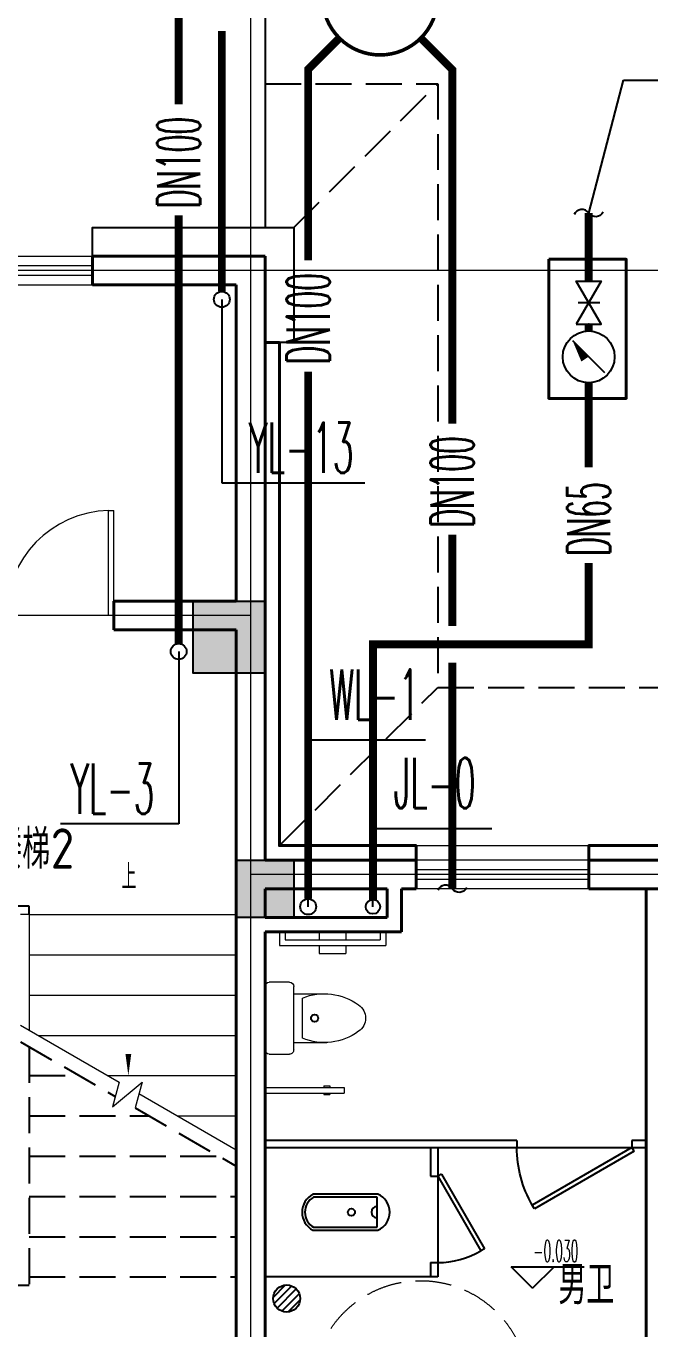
# Model space of a CAD drawing. Extents: x 1031190 to 1725648, y 733081 to 1571294.
# Drawn here: x 1325627 to 1329963, y 1145994 to 1155057 of the extents above; entities that cross this region are included whole.
import ezdxf

# ---------------------------------------------------------------- set-up
doc = ezdxf.new("R2010")
doc.units = 0
doc.header["$LTSCALE"] = 1000
doc.header["$MEASUREMENT"] = 0
for name, pattern in [('__DASH', [0.35, 0.25, -0.1]), ('ACAD_ISO10W100', [18.5, 12, -3, 0.5, -3]), ('DASH', [0.35, 0.25, -0.1]), ('DOTE', [2.42, 2, -0.2, 0.02, -0.2])]:
    doc.linetypes.add(name, pattern=pattern)
for name, color, linetype in [('A-EQPM-MECH', 191, 'Continuous'), ('A-STAR(楼梯)', 51, 'Continuous'), ('DIM_ELEV', 3, 'Continuous'), ('DIM_SYMB', 3, 'Continuous'), ('DIM_不分区给水', 3, 'Continuous'), ('DIM_污水', 3, 'Continuous'), ('DIM_雨水', 3, 'Continuous'), ('EQUIP_不分区给水', 7, 'Continuous'), ('EQUIP_地漏', 7, 'Continuous'), ('EQUIP_污水', 7, 'Continuous'), ('PIPE-不分区给水', 3, 'J'), ('PIPE-污水', 2, 'W'), ('PIPE-雨水', 4, 'Y'), ('PUB_TEXT', 4, 'Continuous'), ('S-COLU-HATCH', 30, 'Continuous'), ('S-COLU-LINE1', 6, 'Continuous'), ('TEXT_不分区给水', 7, 'Continuous'), ('TEXT_污水', 7, 'Continuous'), ('TEXT_雨水', 4, 'Continuous'), ('VALVE_不分区给水', 7, 'Continuous'), ('VPIPE-不分区给水', 3, 'J'), ('VPIPE-污水', 2, 'W'), ('VPIPE-雨水', 4, 'Y'), ('卫生间', 6, 'Continuous'), ('平面线脚', 30, 'Continuous'), ('洁具', 200, 'Continuous')]:
    doc.layers.add(name, color=color, linetype=linetype)
for name, color, linetype, lineweight in [('DOTE', 19, 'DOTE', 9), ('LVTRY', 1, 'Continuous', 13), ('STAIR', 2, 'Continuous', 18), ('WALL', 9, 'Continuous', 40), ('WINDOW', 8, 'Continuous', 15), ('ZC', 6, 'Continuous', 40), ('平面-看线', 45, 'Continuous', 15)]:
    doc.layers.add(name, color=color, linetype=linetype, lineweight=lineweight)
doc.styles.add('_TCH_DIM', font='SIMPLEX.shx', dxfattribs={"width": 0.6, "oblique": 10, "bigfont": 'hztxt.shx'})
doc.styles.add('_TWT_PIPEDN', font='SIMPLEX.shx', dxfattribs={"width": 0.6, "oblique": 10, "height": 3, "bigfont": 'HZTXT.shx'})
doc.styles.add('_TWT_SERIAL', font='simplex.shx', dxfattribs={"width": 0.6, "oblique": 10, "height": 3.5, "bigfont": 'aadri.shx'})
doc.styles.add('DIM_FONT', font='SIMPLEX.shx', dxfattribs={"width": 0.56})
doc.styles.get("Standard").update_dxf_attribs({"font": 'gbenor.shx', "bigfont": 'gbcbig.shx'})
doc.linetypes.add('J', pattern='A,3,-0.2,["J",Standard,S=0.25,R=0,X=-0.1,Y=-0.115],-0.2', length=3.4)
doc.linetypes.add('W', pattern='A,3,-0.2,["W",Standard,S=0.25,R=0,X=-0.1,Y=-0.115],-0.2', length=3.4)
doc.linetypes.add('Y', pattern='A,2,-0.2,["Y",Standard,S=0.4,R=0,X=-0.1,Y=-0.115],-0.35', length=2.55)

# ---------------------------------------------------------------- blocks, each defined once
blk = doc.blocks.new('A$C752800CC')
at = {"layer": 'LVTRY', "color": 0}
for p, q in [((380, 0.5), (820, 0.5)), ((1081.7, 0.5), (1081.7, -549.5)), ((1121.7, 0.5), (1121.7, -549.5)), ((350, -169.5), (350, -29.5)), ((850, -29.5), (850, -169.5)), ((0, -99.5), (95, -99.5)), ((0, -139.5), (55, -139.5)), ((55, -139.5), (55, -799.5)), ((95, -99.5), (95, -839.5)), ((820, -199.5), (380, -199.5)), ((430.3, -199.9), (430.3, -429.9)), ((739.7, -259.9), (460.3, -259.9)), ((769.7, -199.9), (769.7, -429.9)), ((0, -377), (55, -377)), ((95, -377), (150, -377)), ((150, -377), (150, -562)), ((1071.7, -409.5), (1081.7, -409.5)), ((1071.7, -409.5), (1071.7, -449.5)), ((1071.7, -449.5), (1081.7, -449.5)), ((1121.7, -409.5), (1131.7, -409.5)), ((1121.7, -449.5), (1131.7, -449.5)), ((1131.7, -409.5), (1131.7, -449.5)), ((0, -562), (55, -562)), ((95, -562), (150, -562)), ((1081.7, -549.5), (1121.7, -549.5)), ((0, -799.5), (55, -799.5)), ((0, -839.5), (95, -839.5))]:
    blk.add_line(p, q, dxfattribs=at)
for centre, radius, start, end in [((380, -29.5), 30, 90, 180), ((820, -29.5), 30, 0, 90), ((380, -169.5), 30, 180, 270), ((820, -169.5), 30, 270, 0), ((827.4, -412.3), 397.5, 157.45048, 216.63815), ((372.6, -412.3), 397.5, 323.36186, 22.54953), ((600, -589.1), 109.8, 213.45086, 326.54914)]:
    blk.add_arc(centre, radius, start, end, dxfattribs=at)
at = {"layer": 'LVTRY', "color": 0, "style": 'DIM_FONT', "text_generation_flag": 4, "width": 0.8, "flags": 9}
for tag in ['XSIZE', 'YSIZE']:
    blk.add_attdef(tag, (600, 0), '', height=0.5, rotation=180, dxfattribs=at)
blk = doc.blocks.new('BFBFGBVDVD')
at = {"layer": '洁具', "color": 0}
for p, q in [((1180497.1, 1092193.6), (1180597.1, 1092193.6)), ((1180597.1, 1092193.6), (1180597.1, 1092143.6)), ((1181397.1, 1092193.6), (1181397.1, 1092143.6)), ((1181397.1, 1092193.6), (1183147.1, 1092193.6)), ((1183147.1, 1092143.6), (1180497.1, 1092143.6)), ((1180582.1, 1092117.6), (1180597.1, 1092143.6)), ((1180582.1, 1092117.6), (1181274.9, 1091717.6)), ((1180597.1, 1092143.6), (1181289.9, 1091743.6)), ((1181274.9, 1091717.6), (1181289.9, 1091743.6))]:
    blk.add_line(p, q, dxfattribs=at)
blk.add_arc((1180597.1, 1092143.6), 800, 330, 0, dxfattribs=at)
at = {"color": 8, "ltscale": 0.5, "rotation": 270}
blk.add_blockref('A$C752800CC', (1183147.1, 1093643.6), dxfattribs=at)
blk = doc.blocks.new('cssd')
at = {"layer": '洁具', "color": 0}
for p, q in [((8184438.1, -430267.8), (8184957.7, -429967.8)), ((8184453.1, -430293.8), (8184972.7, -429993.8)), ((8184957.7, -429967.8), (8184972.7, -429993.8)), ((8184253.1, -431493.8), (8184253.1, -430293.8)), ((8184253.1, -430293.8), (8185153.1, -430293.8)), ((8184438.1, -430267.8), (8184453.1, -430293.8)), ((8184453.1, -430343.8), (8184453.1, -430293.8)), ((8185053.1, -430343.8), (8185053.1, -430293.8)), ((8185153.1, -430293.8), (8185153.1, -431493.8)), ((8184253.1, -430343.8), (8184453.1, -430343.8)), ((8185053.1, -430343.8), (8185153.1, -430343.8)), ((8184578.1, -430710.4), (8184578.1, -431161.7)), ((8184808.1, -430714.7), (8184598.1, -430714.7)), ((8184598.1, -430714.7), (8184598.1, -431156.4)), ((8184808.1, -431156.4), (8184808.1, -430714.7)), ((8184828.1, -431161.7), (8184828.1, -430710.4)), ((8184253.1, -431493.8), (8185153.1, -431493.8))]:
    blk.add_line(p, q, dxfattribs=at)
for centre, radius, start, end in [((8184453.1, -430293.8), 600, 0, 30), ((8184703.1, -430761.8), 135.2, 22.35514, 157.64486), ((8184703.1, -430714.7), 40, 180, 0), ((8184703.1, -431093.8), 142.3, 208.51046, 331.48954), ((8184703.1, -431093.8), 122.3, 210.80777, 329.19223)]:
    blk.add_arc(centre, radius, start, end, dxfattribs=at)
blk = doc.blocks.new('rewerwer')
at = {"layer": 'S-COLU-HATCH'}
h = blk.add_hatch(color=8, dxfattribs=at)
h.dxf.hatch_style = 1
h.paths.add_polyline_path([(1326787.7, 1151056.1), (1327287.7, 1151056.1), (1327287.7, 1150556.1), (1326787.7, 1150556.1)])
h = blk.add_hatch(color=8, dxfattribs=at)
h.dxf.hatch_style = 1
h.paths.add_polyline_path([(1327087.7, 1149256.1), (1327487.7, 1149256.1), (1327487.7, 1148856.1), (1327087.7, 1148856.1)])
at = {"layer": 'S-COLU-LINE1', "color": 8}
for points in [[(1326787.7, 1151056.1), (1327287.7, 1151056.1), (1327287.7, 1150556.1), (1326787.7, 1150556.1)], [(1327087.7, 1149256.1), (1327487.7, 1149256.1), (1327487.7, 1148856.1), (1327087.7, 1148856.1)]]:
    blk.add_lwpolyline(points, close=True, dxfattribs=at)
blk = doc.blocks.new('$TwtSys$00000147')
blk.add_circle((0, 0, 0), 25)
blk = doc.blocks.new('$TwtSys$00000141')
for p, q in [((-94.2, 7.7), (-10.1, 91.8)), ((-94.2, 7.7), (-10.1, 91.8)), ((-87.2, -35.1), (35.1, 87.2)), ((-87.2, -35.1), (35.1, 87.2)), ((-66.5, -66.5), (66.5, 66.5)), ((-66.5, -66.5), (66.5, 66.5)), ((-32.4, -87.1), (87.6, 32.9)), ((-32.4, -87.1), (87.6, 32.9)), ((11.4, -92.3), (92.3, -11.4)), ((11.4, -92.3), (92.3, -11.4))]:
    blk.add_line(p, q)
blk.add_circle((0, 0), 94)
blk.add_circle((0, 0), 94)
blk = doc.blocks.new('$TwtSys$00000132')
at = {"elevation": 0}
blk.add_lwpolyline([(6.9, -100.6, -0.575183), (0.2, 0, 0.604745), (-10.9, 100.6, 16.924828)], format="xyb", dxfattribs=at)
blk = doc.blocks.new('$VALVE$00000296')
for points in [[(-125, 72.2), (-125, -72.2), (125, 72.2), (125, -72.2), (-125, 72.2)], [(0, 60.2), (0, -63.6)]]:
    blk.add_lwpolyline(points)
for p in [(-125, 0), (125, 0)]:
    blk.add_point(p)
blk = doc.blocks.new('$VALVE$00000742')
blk.add_line((-92.6, -92.6), (92.8, 92.8))
blk.add_lwpolyline([(92.8, 92.8, 0, 50, 0), (-13.3, 21.7, 50, 50, 0)], format="xyseb")
blk.add_circle((0, 0), 150)
for p in [(-150, 0), (150, 0)]:
    blk.add_point(p)
blk = doc.blocks.new('$WINLIB2D$00000001')
at = {"color": 0}
for points in [[(-0.5, 0.5), (-0.5, -0.5)], [(-0.5, 0.5), (0.5, 0.5)], [(0.5, -0.5), (0.5, 0.5)], [(0.5, 0.1667), (-0.5, 0.1667)], [(0.5, -0.1667), (-0.5, -0.1667)], [(-0.5, -0.5), (0.5, -0.5)]]:
    blk.add_lwpolyline(points, dxfattribs=at)
blk = doc.blocks.new('$DorLib2D$00000002')
for p, q in [((-0.5, 0), (-0.5, 0.4875)), ((-0.475, 0.4875), (-0.5, 0.4875)), ((-0.475, 0), (-0.475, 0.4875)), ((0.475, 0), (0.475, 0.4875)), ((0.475, 0.4875), (0.5, 0.4875)), ((0.5, 0), (0.5, 0.4875)), ((-0.5, 0), (-0.475, 0)), ((0.5, 0), (0.475, 0))]:
    blk.add_line(p, q)
at = {"lineweight": 13}
for centre, start, end in [((-0.4875, 0), 0, 88.53072), ((0.4875, 0), 91.46928, 180)]:
    blk.add_arc(centre, 0.4875, start, end, dxfattribs=at)

msp = doc.modelspace()

# ---------------------------------------------------------------- hatches: boundary and pattern name
at = {"layer": 'PIPE-不分区给水'}
for points in [[(1328037.2, 1150756.1), (1328009.7, 1150756.1), (1328009.7, 1150783.6)], [(1328037.2, 1150756.1), (1328037.2, 1150783.6), (1328009.7, 1150783.6)], [(1328037.2, 1150756.1), (1328009.7, 1150756.1), (1328009.7, 1150783.6)], [(1328037.2, 1150756.1), (1328037.2, 1150783.6), (1328009.7, 1150783.6)], [(1329537.2, 1150756.1), (1329537.2, 1150728.6), (1329564.7, 1150728.6)], [(1329537.2, 1150756.1), (1329564.7, 1150756.1), (1329564.7, 1150728.6)], [(1329537.2, 1150756.1), (1329537.2, 1150728.6), (1329564.7, 1150728.6)], [(1329537.2, 1150756.1), (1329564.7, 1150756.1), (1329564.7, 1150728.6)]]:
    msp.add_hatch(color=256, dxfattribs=at).paths.add_polyline_path(points)
at = {"layer": 'PIPE-污水'}
for points in [[(1327587.7, 1154756.7), (1327568.2, 1154776.1), (1327560.2, 1154768)], [(1327587.7, 1154756.7), (1327568.2, 1154776.1), (1327560.2, 1154768)], [(1327587.7, 1154756.7), (1327560.2, 1154756.7), (1327560.2, 1154768)], [(1327587.7, 1154756.7), (1327560.2, 1154756.7), (1327560.2, 1154768)], [(1328588.6, 1154754.8), (1328608.1, 1154774.2), (1328616.1, 1154766.2)], [(1328588.6, 1154754.8), (1328608.1, 1154774.2), (1328616.1, 1154766.2)], [(1328588.6, 1154754.8), (1328616.1, 1154754.8), (1328616.1, 1154766.2)], [(1328588.6, 1154754.8), (1328616.1, 1154754.8), (1328616.1, 1154766.2)]]:
    msp.add_hatch(color=256, dxfattribs=at).paths.add_polyline_path(points)

# ---------------------------------------------------------------- linework, layer by layer
at = {"layer": 'A-EQPM-MECH', "color": 8}
msp.add_lwpolyline([(1293087.7, 1153656.1), (1293087.7, 1156456.1), (1327287.7, 1156456.1), (1327287.7, 1153656.1)], dxfattribs=at)
msp.add_lwpolyline([(1293087.7, 1153656.1), (1293087.7, 1156456.1), (1327287.7, 1156456.1), (1327287.7, 1153656.1)], dxfattribs=at)
at = {"layer": 'A-STAR(楼梯)', "color": 8, "linetype": '__DASH'}
for p, q in [((1325587.7, 1147991.4), (1326246.5, 1147611.1)), ((1325587.7, 1147991.4), (1326246.5, 1147611.1)), ((1325647.7, 1147956.8), (1325647.7, 1146296.1)), ((1325647.7, 1147956.8), (1325647.7, 1146296.1)), ((1325647.7, 1147756.1), (1325995.2, 1147756.1)), ((1325647.7, 1147756.1), (1325995.2, 1147756.1)), ((1326384.8, 1147531.2), (1327087.7, 1147125.4)), ((1326384.8, 1147531.2), (1327087.7, 1147125.4)), ((1325647.7, 1147476.1), (1326480.2, 1147476.1)), ((1325647.7, 1147476.1), (1326480.2, 1147476.1)), ((1325647.7, 1147196.1), (1326965.2, 1147196.1)), ((1325647.7, 1147196.1), (1326965.2, 1147196.1)), ((1327087.7, 1147125.4), (1327087.7, 1146356.1)), ((1327087.7, 1147125.4), (1327087.7, 1146356.1)), ((1325647.7, 1146916.1), (1327087.7, 1146916.1)), ((1325647.7, 1146916.1), (1327087.7, 1146916.1)), ((1325647.7, 1146636.1), (1327087.7, 1146636.1)), ((1325647.7, 1146636.1), (1327087.7, 1146636.1)), ((1325647.7, 1146356.1), (1327087.7, 1146356.1)), ((1325647.7, 1146356.1), (1327087.7, 1146356.1)), ((1325647.7, 1146296.1), (1325377.7, 1146296.1)), ((1325647.7, 1146296.1), (1325377.7, 1146296.1))]:
    msp.add_line(p, q, dxfattribs=at)
msp.add_lwpolyline([(1325647.7, 1148876.1), (1325647.7, 1148936.1), (1325377.7, 1148936.1)], dxfattribs=at)
msp.add_lwpolyline([(1325647.7, 1148876.1), (1325647.7, 1148936.1), (1325377.7, 1148936.1)], dxfattribs=at)
at = {"layer": 'DIM_ELEV', "color": 8}
for p, q in [((1329147.4, 1146277), (1328997.4, 1146427)), ((1328997.4, 1146427), (1329504.6, 1146427)), ((1329147.4, 1146277), (1328997.4, 1146427)), ((1328997.4, 1146427), (1329504.6, 1146427)), ((1329147.4, 1146277), (1329297.4, 1146427)), ((1329147.4, 1146277), (1329297.4, 1146427))]:
    msp.add_line(p, q, dxfattribs=at)
at = {"layer": 'DIM_SYMB', "color": 8}
msp.add_lwpolyline([(1326337.7, 1149016.1, 0, 0, 0), (1326337.7, 1147756.1, 0, 40, 0), (1326337.7, 1147906.1, 0, 0, 0)], format="xyseb", dxfattribs=at)
msp.add_lwpolyline([(1326337.7, 1149016.1, 0, 0, 0), (1326337.7, 1147756.1, 0, 40, 0), (1326337.7, 1147906.1, 0, 0, 0)], format="xyseb", dxfattribs=at)
at = {"layer": 'DIM_不分区给水'}
for p, q in [((1329537.2, 1153756.1), (1329778.1, 1154680.1)), ((1329537.2, 1153756.1), (1329778.1, 1154680.1)), ((1329778.1, 1154680.1), (1331973.8, 1154680.1)), ((1329778.1, 1154680.1), (1331973.8, 1154680.1)), ((1328037.2, 1148931.1), (1328037.2, 1149475.8)), ((1328037.2, 1149475.8), (1328863.7, 1149475.8)), ((1328037.2, 1148931.1), (1328037.2, 1149475.8)), ((1328037.2, 1149475.8), (1328863.7, 1149475.8))]:
    msp.add_line(p, q, dxfattribs=at)
at = {"layer": 'DIM_污水'}
for p, q in [((1327587.7, 1148931.1), (1327587.7, 1150091.5)), ((1327587.7, 1150091.5), (1328402.1, 1150091.5)), ((1327587.7, 1148931.1), (1327587.7, 1150091.5)), ((1327587.7, 1150091.5), (1328402.1, 1150091.5))]:
    msp.add_line(p, q, dxfattribs=at)
at = {"layer": 'DIM_雨水'}
for p, q in [((1326987.7, 1153156.1), (1326987.7, 1151879.1)), ((1326987.7, 1153156.1), (1326987.7, 1151879.1)), ((1326987.7, 1151879.1), (1327981.8, 1151879.1)), ((1326987.7, 1151879.1), (1327981.8, 1151879.1)), ((1326687.7, 1150706.1), (1326687.7, 1149507.2)), ((1326687.7, 1150706.1), (1326687.7, 1149507.2)), ((1326687.7, 1149507.2), (1325865, 1149507.2)), ((1326687.7, 1149507.2), (1325865, 1149507.2))]:
    msp.add_line(p, q, dxfattribs=at)
at = {"layer": 'DIM_雨水', "const_width": 25}
msp.add_lwpolyline([(1328487.2, 1155256.1, 1), (1327687.2, 1155256.1, 1)], format="xyb", close=True, dxfattribs=at)
msp.add_lwpolyline([(1328487.2, 1155256.1, 1), (1327687.2, 1155256.1, 1)], format="xyb", close=True, dxfattribs=at)
at = {"layer": 'DOTE', "linetype": 'ACAD_ISO10W100', "ltscale": 100}
for p, q in [((1327187.7, 1157556.1), (1327187.7, 1132856.1)), ((1327187.7, 1157556.1), (1327187.7, 1132856.1)), ((1368787.7, 1153356.1), (1291011.4, 1153356.1)), ((1368787.7, 1153356.1), (1291011.4, 1153356.1)), ((1327187.7, 1150956.1), (1291011.4, 1150956.1)), ((1327187.7, 1150956.1), (1291011.4, 1150956.1)), ((1368787.7, 1149156.1), (1327187.7, 1149156.1)), ((1368787.7, 1149156.1), (1327187.7, 1149156.1))]:
    msp.add_line(p, q, dxfattribs=at)
at = {"layer": 'PIPE-不分区给水', "const_width": 55}
for points in [[(1329537.2, 1153283.2), (1329537.2, 1153756.1)], [(1329537.2, 1153283.2), (1329537.2, 1153756.1)], [(1329537.2, 1152936.1), (1329537.2, 1152983.2)], [(1329537.2, 1152936.1), (1329537.2, 1152983.2)], [(1329537.2, 1151988.5), (1329537.2, 1152576.1)], [(1329537.2, 1151988.5), (1329537.2, 1152576.1)], [(1329537.2, 1150756.1), (1329537.2, 1151321.3)], [(1329537.2, 1150756.1), (1329537.2, 1151321.3)], [(1328037.2, 1148981.1), (1328037.2, 1150756.1)], [(1328037.2, 1150756.1), (1329537.2, 1150756.1)], [(1328037.2, 1148981.1), (1328037.2, 1150756.1)], [(1328037.2, 1150756.1), (1329537.2, 1150756.1)]]:
    msp.add_lwpolyline(points, dxfattribs=at)
at = {"layer": 'PIPE-污水', "const_width": 55}
for points in [[(1327804.3, 1154973.4), (1327587.7, 1154756.7)], [(1327804.3, 1154973.4), (1327587.7, 1154756.7)], [(1328370.2, 1154973.4), (1328588.6, 1154754.8)], [(1328370.2, 1154973.4), (1328588.6, 1154754.8)], [(1327587.7, 1153426.9), (1327587.7, 1154756.7)], [(1327587.7, 1153426.9), (1327587.7, 1154756.7)], [(1328588.6, 1152292.3), (1328588.6, 1154754.8)], [(1328588.6, 1152292.3), (1328588.6, 1154754.8)], [(1327587.7, 1148986.1), (1327587.7, 1152653.2)], [(1327587.7, 1148986.1), (1327587.7, 1152653.2)], [(1328588.6, 1150883.6), (1328588.6, 1151518.6)], [(1328588.6, 1150883.6), (1328588.6, 1151518.6)], [(1328588.6, 1149056.1), (1328588.6, 1150628.6)], [(1328588.6, 1149056.1), (1328588.6, 1150628.6)]]:
    msp.add_lwpolyline(points, dxfattribs=at)
at = {"layer": 'PIPE-雨水', "const_width": 55}
for points in [[(1326687.7, 1154513.2), (1326687.7, 1158585.3)], [(1326687.7, 1154513.2), (1326687.7, 1158585.3)], [(1326987.7, 1153211.1), (1326987.6, 1155023)], [(1326987.7, 1153211.1), (1326987.6, 1155023)], [(1326687.7, 1150756.1), (1326687.7, 1153739.5)], [(1326687.7, 1150756.1), (1326687.7, 1153739.5)]]:
    msp.add_lwpolyline(points, dxfattribs=at)
at = {"layer": 'STAIR', "color": 8}
for p, q in [((1325647.7, 1148876.1), (1327087.7, 1148876.1)), ((1325647.7, 1148876.1), (1325647.7, 1148072.2)), ((1325647.7, 1148876.1), (1327087.7, 1148876.1)), ((1325647.7, 1148876.1), (1325647.7, 1148072.2)), ((1327087.7, 1148876.1), (1327087.7, 1147240.9)), ((1327087.7, 1148876.1), (1327087.7, 1147240.9)), ((1325647.7, 1148596.1), (1327087.7, 1148596.1)), ((1325647.7, 1148596.1), (1327087.7, 1148596.1)), ((1325647.7, 1148316.1), (1327087.7, 1148316.1)), ((1325647.7, 1148316.1), (1327087.7, 1148316.1)), ((1325587.7, 1148106.9), (1326273.3, 1147711.1)), ((1325587.7, 1148106.9), (1326273.3, 1147711.1)), ((1325710.2, 1148036.1), (1327087.7, 1148036.1)), ((1325710.2, 1148036.1), (1327087.7, 1148036.1)), ((1326195.2, 1147756.1), (1327087.7, 1147756.1)), ((1326195.2, 1147756.1), (1327087.7, 1147756.1)), ((1326227.1, 1147538.7), (1326433.2, 1147711.6)), ((1326227.1, 1147538.7), (1326433.2, 1147711.6)), ((1326273.3, 1147711.1), (1326227.1, 1147538.7)), ((1326273.3, 1147711.1), (1326227.1, 1147538.7)), ((1326433.2, 1147711.6), (1326384.8, 1147531.2)), ((1326433.2, 1147711.6), (1326384.8, 1147531.2)), ((1326411.6, 1147631.2), (1327087.7, 1147240.9)), ((1326411.6, 1147631.2), (1327087.7, 1147240.9)), ((1326680.2, 1147476.1), (1327087.7, 1147476.1)), ((1326680.2, 1147476.1), (1327087.7, 1147476.1))]:
    msp.add_line(p, q, dxfattribs=at)
msp.add_lwpolyline([(1325647.7, 1148876.1), (1325587.7, 1148876.1)], dxfattribs=at)
msp.add_lwpolyline([(1325647.7, 1148876.1), (1325587.7, 1148876.1)], dxfattribs=at)
at = {"layer": 'STAIR', "color": 8, "linetype": '__DASH'}
msp.add_circle((1328368.4, 1145580), 750, dxfattribs=at)
msp.add_circle((1328368.4, 1145580), 750, dxfattribs=at)
at = {"layer": 'VPIPE-不分区给水'}
msp.add_circle((1328037.2, 1148931.1), 50, dxfattribs=at)
msp.add_circle((1328037.2, 1148931.1), 50, dxfattribs=at)
at = {"layer": 'VPIPE-污水'}
msp.add_circle((1327587.7, 1148931.1), 55, dxfattribs=at)
msp.add_circle((1327587.7, 1148931.1), 55, dxfattribs=at)
at = {"layer": 'VPIPE-雨水'}
for centre in [(1326987.7, 1153156.1), (1326987.7, 1153156.1), (1326687.7, 1150706.1), (1326687.7, 1150706.1)]:
    msp.add_circle(centre, 55, dxfattribs=at)
at = {"layer": 'WALL', "color": 8}
for p, q in [((1327287.7, 1153456.1), (1326087.7, 1153456.1)), ((1326087.7, 1153456.1), (1326087.7, 1153256.1)), ((1327287.7, 1153456.1), (1326087.7, 1153456.1)), ((1326087.7, 1153456.1), (1326087.7, 1153256.1)), ((1327287.7, 1153456.1), (1327287.7, 1150956.1)), ((1327287.7, 1153456.1), (1327287.7, 1150956.1)), ((1326087.7, 1153256.1), (1327087.7, 1153256.1)), ((1326087.7, 1153256.1), (1327087.7, 1153256.1)), ((1327087.7, 1153256.1), (1327087.7, 1151056.1)), ((1327087.7, 1153256.1), (1327087.7, 1151056.1)), ((1327087.7, 1151056.1), (1326237.7, 1151056.1)), ((1326237.7, 1151056.1), (1326237.7, 1150856.1)), ((1327087.7, 1151056.1), (1326237.7, 1151056.1)), ((1326237.7, 1151056.1), (1326237.7, 1150856.1)), ((1327287.7, 1150956.1), (1327287.7, 1149256.1)), ((1327287.7, 1150956.1), (1327287.7, 1149256.1)), ((1326237.7, 1150856.1), (1327087.7, 1150856.1)), ((1326237.7, 1150856.1), (1327087.7, 1150856.1)), ((1327087.7, 1150856.1), (1327087.7, 1149156.1)), ((1327087.7, 1150856.1), (1327087.7, 1149156.1)), ((1328137.2, 1149256.1), (1327287.7, 1149256.1)), ((1328137.2, 1149256.1), (1327287.7, 1149256.1)), ((1328337.2, 1149256.1), (1328137.2, 1149256.1)), ((1328337.2, 1149256.1), (1328137.2, 1149256.1)), ((1328337.2, 1149056.1), (1328337.2, 1149256.1)), ((1328337.2, 1149056.1), (1328337.2, 1149256.1)), ((1330037.7, 1149256.1), (1329537.2, 1149256.1)), ((1329537.2, 1149256.1), (1329537.2, 1149056.1)), ((1330037.7, 1149256.1), (1329537.2, 1149256.1)), ((1329537.2, 1149256.1), (1329537.2, 1149056.1)), ((1327087.7, 1149156.1), (1327087.7, 1148856.1)), ((1327087.7, 1149156.1), (1327087.7, 1148856.1)), ((1327287.7, 1149056.1), (1327287.7, 1148856.1)), ((1328137.2, 1149056.1), (1327287.7, 1149056.1)), ((1327287.7, 1149056.1), (1327287.7, 1148856.1)), ((1328137.2, 1149056.1), (1327287.7, 1149056.1)), ((1328137.2, 1149056.1), (1328137.2, 1148856.1)), ((1328137.2, 1149056.1), (1328137.2, 1148856.1)), ((1328237.2, 1149056.1), (1328337.2, 1149056.1)), ((1328237.2, 1149056.1), (1328237.2, 1148756.1)), ((1328237.2, 1149056.1), (1328337.2, 1149056.1)), ((1328237.2, 1149056.1), (1328237.2, 1148756.1)), ((1329537.2, 1149056.1), (1329937.7, 1149056.1)), ((1329537.2, 1149056.1), (1329937.7, 1149056.1)), ((1329937.7, 1144656.1), (1329937.7, 1149056.1)), ((1329937.7, 1144656.1), (1329937.7, 1149056.1)), ((1327087.7, 1148856.1), (1327087.7, 1144656.1)), ((1327087.7, 1148856.1), (1327087.7, 1144656.1)), ((1328137.2, 1148856.1), (1327287.7, 1148856.1)), ((1328137.2, 1148856.1), (1327287.7, 1148856.1)), ((1328237.2, 1148756.1), (1327287.7, 1148756.1)), ((1327287.7, 1148756.1), (1327287.7, 1144656.1)), ((1328237.2, 1148756.1), (1327287.7, 1148756.1)), ((1327287.7, 1148756.1), (1327287.7, 1144656.1))]:
    msp.add_line(p, q, dxfattribs=at)
for points in [[(1327387.7, 1152856.1), (1327287.7, 1152856.1)], [(1327387.7, 1152856.1), (1327287.7, 1152856.1)], [(1328337.2, 1149256.1), (1328337.2, 1149356.1), (1327387.7, 1149356.1), (1327387.7, 1152856.1)], [(1328337.2, 1149256.1), (1328337.2, 1149356.1), (1327387.7, 1149356.1), (1327387.7, 1152856.1)], [(1330437.7, 1149256.1), (1330437.7, 1149356.1), (1329537.2, 1149356.1), (1329537.2, 1149256.1)], [(1330437.7, 1149256.1), (1330437.7, 1149356.1), (1329537.2, 1149356.1), (1329537.2, 1149256.1)]]:
    msp.add_lwpolyline(points, dxfattribs=at)
at = {"layer": 'ZC'}
msp.add_line((1330037.7, 1149056.1), (1329937.7, 1149056.1), dxfattribs=at)
msp.add_line((1330037.7, 1149056.1), (1329937.7, 1149056.1), dxfattribs=at)
msp.add_lwpolyline([(1329259.7, 1153434.4), (1329797.9, 1153434.4), (1329797.9, 1152466.4), (1329259.7, 1152466.4)], close=True, dxfattribs=at)
msp.add_lwpolyline([(1329259.7, 1153434.4), (1329797.9, 1153434.4), (1329797.9, 1152466.4), (1329259.7, 1152466.4)], close=True, dxfattribs=at)
at = {"layer": '卫生间', "color": 8, "linetype": 'DASH'}
for points in [[(1327287.7, 1154656.1), (1328487.7, 1154656.1), (1328487.7, 1150456.1), (1335837.7, 1150457.1)], [(1327287.7, 1154656.1), (1328487.7, 1154656.1), (1328487.7, 1150456.1), (1335837.7, 1150457.1)], [(1327487.7, 1153656.1), (1328487.7, 1154656.1)], [(1327487.7, 1153656.1), (1328487.7, 1154656.1)], [(1327387.7, 1149356.1), (1328487.7, 1150456.1)], [(1327387.7, 1149356.1), (1328487.7, 1150456.1)]]:
    msp.add_lwpolyline(points, dxfattribs=at)
at = {"layer": '平面-看线', "color": 8}
msp.add_lwpolyline([(1328337.2, 1149356.1), (1329537.2, 1149356.1)], dxfattribs=at)
msp.add_lwpolyline([(1328337.2, 1149356.1), (1329537.2, 1149356.1)], dxfattribs=at)
at = {"layer": '平面线脚', "color": 8}
msp.add_lwpolyline([(1326087.7, 1153456.1), (1326087.7, 1153656.1), (1327487.7, 1153656.1), (1327487.7, 1152856.1), (1327287.7, 1152856.1)], dxfattribs=at)
msp.add_lwpolyline([(1326087.7, 1153456.1), (1326087.7, 1153656.1), (1327487.7, 1153656.1), (1327487.7, 1152856.1), (1327287.7, 1152856.1)], dxfattribs=at)

# ---------------------------------------------------------------- block references
at = {"color": 8, "xscale": -1}
msp.add_blockref('BFBFGBVDVD', (2510434.8, 55112.5), dxfattribs=at)
msp.add_blockref('BFBFGBVDVD', (2510434.8, 55112.5), dxfattribs=at)
at = {"layer": 'EQUIP_不分区给水', "rotation": 90}
msp.add_blockref('$TwtSys$00000132', (1329537.2, 1153756.1), dxfattribs=at)
msp.add_blockref('$TwtSys$00000132', (1329537.2, 1153756.1), dxfattribs=at)
at = {"layer": 'EQUIP_地漏'}
msp.add_blockref('$TwtSys$00000141', (1327437.7, 1146206.1), dxfattribs=at)
msp.add_blockref('$TwtSys$00000141', (1327437.7, 1146206.1), dxfattribs=at)
at = {"layer": 'EQUIP_污水', "rotation": 90}
msp.add_blockref('$TwtSys$00000132', (1328588.6, 1149056.1), dxfattribs=at)
msp.add_blockref('$TwtSys$00000132', (1328588.6, 1149056.1), dxfattribs=at)
at = {"layer": 'EQUIP_污水'}
for p in [(1327632.2, 1148156.1), (1327632.2, 1148156.1), (1327887.7, 1146806.1), (1327887.7, 1146806.1)]:
    msp.add_blockref('$TwtSys$00000147', p, dxfattribs=at)
at = {"layer": 'S-COLU-LINE1', "color": 8}
msp.add_blockref('rewerwer', (0, 0), dxfattribs=at)
msp.add_blockref('rewerwer', (0, 0), dxfattribs=at)
at = {"layer": 'VALVE_不分区给水', "xscale": 1.2, "yscale": 1.2, "zscale": 1.2, "rotation": 90}
for name, p in [('$VALVE$00000296', (1329537.2, 1153133.2)), ('$VALVE$00000296', (1329537.2, 1153133.2)), ('$VALVE$00000742', (1329537.2, 1152756.1)), ('$VALVE$00000742', (1329537.2, 1152756.1))]:
    msp.add_blockref(name, p, dxfattribs=at)
at = {"layer": 'WINDOW'}
for name, p, xscale, yscale, zscale in [('$WINLIB2D$00000001', (1324837.7, 1153356.1), 2500, 200, 2500), ('$WINLIB2D$00000001', (1324837.7, 1153356.1), 2500, 200, 2500), ('$DorLib2D$00000002', (1325487.7, 1150956.1), 1500, 1500, 1500), ('$DorLib2D$00000002', (1325487.7, 1150956.1), 1500, 1500, 1500)]:
    msp.add_blockref(name, p, dxfattribs=dict(at, xscale=xscale, yscale=yscale, zscale=zscale))
at = {"layer": 'WINDOW', "xscale": 1200, "yscale": 200, "zscale": 1200, "rotation": 180.000000000014}
msp.add_blockref('$WINLIB2D$00000001', (1328937.2, 1149156.1), dxfattribs=at)
msp.add_blockref('$WINLIB2D$00000001', (1328937.2, 1149156.1), dxfattribs=at)
at = {"layer": '洁具', "color": 8, "linetype": 'Continuous', "rotation": 269.9999999966305}
msp.add_blockref('cssd', (1758781.5, 9331509.2), dxfattribs=at)
msp.add_blockref('cssd', (1758781.5, 9331509.2), dxfattribs=at)

# ---------------------------------------------------------------- texts
at = {"layer": 'DIM_ELEV', "color": 8, "style": '_TCH_DIM', "width": 0.423529}
msp.add_text('-0.030', height=148.75, dxfattribs=at).set_placement((1329152.6, 1146462))
msp.add_text('-0.030', height=148.75, dxfattribs=at).set_placement((1329152.6, 1146462))
at = {"layer": 'DIM_SYMB', "color": 8, "style": '_TCH_DIM', "width": 0.6}
msp.add_text('上', height=175, dxfattribs=at).set_placement((1326289.9, 1149051.1))
msp.add_text('上', height=175, dxfattribs=at).set_placement((1326289.9, 1149051.1))
at = {"layer": 'DIM_不分区给水', "color": 7, "style": '_TWT_SERIAL', "width": 0.48}
msp.add_text('JL-0', height=350, dxfattribs=at).set_placement((1328181.6, 1149615.8))
msp.add_text('JL-0', height=350, dxfattribs=at).set_placement((1328181.6, 1149615.8))
at = {"layer": 'DIM_污水', "color": 7, "style": '_TWT_SERIAL', "width": 0.48}
msp.add_text('WL-1', height=350, dxfattribs=at).set_placement((1327734.3, 1150231.5))
msp.add_text('WL-1', height=350, dxfattribs=at).set_placement((1327734.3, 1150231.5))
at = {"layer": 'DIM_雨水', "color": 7, "style": '_TWT_SERIAL', "width": 0.48}
for s, p in [('YL-13', (1327175.8, 1151949.1)), ('YL-13', (1327175.8, 1151949.1)), ('YL-3', (1325935, 1149577.2)), ('YL-3', (1325935, 1149577.2))]:
    msp.add_text(s, height=350, dxfattribs=at).set_placement(p)
at = {"layer": 'PUB_TEXT', "color": 8}
for s, height, p in [('楼梯', 270.07, (1325405, 1149196.2)), ('楼梯', 270.07, (1325405, 1149196.2)), ('2', 280, (1325798.2, 1149196.2)), ('2', 280, (1325798.2, 1149196.2)), ('男卫', 270.07, (1329326.6, 1146165.3)), ('男卫', 270.07, (1329326.6, 1146165.3))]:
    msp.add_text(s, height=height, dxfattribs=at).set_placement(p)
at = {"layer": 'TEXT_不分区给水', "style": '_TWT_PIPEDN', "width": 0.48}
msp.add_text('DN65', height=300, rotation=90, dxfattribs=at).set_placement((1329687.2, 1151371.3))
msp.add_text('DN65', height=300, rotation=90, dxfattribs=at).set_placement((1329687.2, 1151371.3))
at = {"layer": 'TEXT_污水', "style": '_TWT_PIPEDN', "width": 0.48}
for p in [(1327737.7, 1152703.2), (1327737.7, 1152703.2), (1328738.6, 1151568.6), (1328738.6, 1151568.6)]:
    msp.add_text('DN100', height=300, rotation=90, dxfattribs=at).set_placement(p)
at = {"layer": 'TEXT_雨水', "color": 0, "style": '_TWT_PIPEDN', "width": 0.48}
msp.add_text('DN100', height=300, rotation=90, dxfattribs=at).set_placement((1326837.7, 1153789.5))
msp.add_text('DN100', height=300, rotation=90, dxfattribs=at).set_placement((1326837.7, 1153789.5))

doc.saveas('drawing.dxf')
